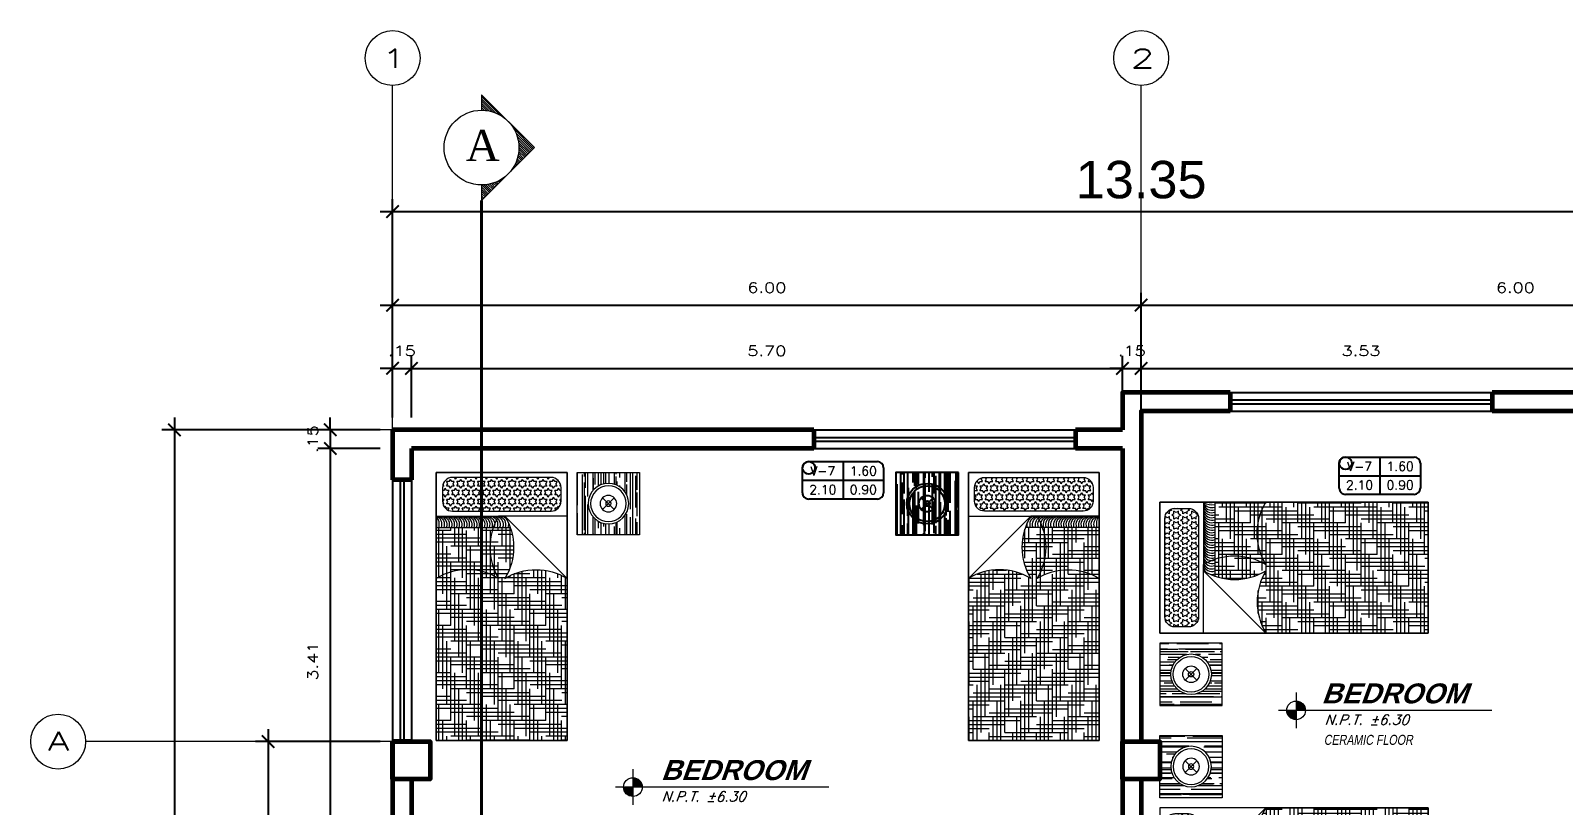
# Model space of a CAD drawing. Header units: millimetres. Extents: x 1313 to 1393.8, y 883.5 to 926.2.
# Drawn here: x 1355.3 to 1367.6, y 919.98 to 926.2 of the extents above; entities that cross this region are included whole.
import ezdxf
from ezdxf.enums import TextEntityAlignment as Align

# ---------------------------------------------------------------- set-up
doc = ezdxf.new("R2010")
doc.units = ezdxf.units.MM
doc.linetypes.add('ACAD_ISO02W100', pattern=[15, 12, -3])
for name, color, linetype, lineweight in [('ambientes', 254, 'Continuous', 25), ('columnas', 40, 'Continuous', 60), ('cotas', 87, 'Continuous', 15), ('COTNIV', 40, 'Continuous', 18), ('ejes', 147, 'Continuous', 5), ('HATCH II', 64, 'Continuous', 5), ('INDICADORES', 101, 'Continuous', 5), ('Linea Corte', 24, 'ACAD_ISO02W100', 70), ('lineas delgadas', 252, 'Continuous', 5), ('Muros confinados', 3, 'Continuous', 60), ('Texto niveles', 4, 'Continuous', 18), ('TEXTOS', 7, 'Continuous', 20)]:
    doc.layers.add(name, color=color, linetype=linetype, lineweight=lineweight)
doc.layers.add('CODIGOS', color=31, linetype='Continuous')
doc.layers.add('Muebles', color=2, linetype='Continuous')
doc.styles.add('ACOT', font='simplex.shx', dxfattribs={"height": 0.08})
doc.styles.add('AMBIENTES', font='arialbd.ttf', dxfattribs={"height": 0.18})
doc.styles.add('R80-50', font='romans.shx', dxfattribs={"width": 1.3, "height": 0.08})
doc.styles.add('ROMANS', font='romans')
doc.styles.add('TEXTOS', font='times.ttf', dxfattribs={"oblique": 20, "height": 0.2})
doc.styles.add('TITULOS', font='sanss___.ttf', dxfattribs={"height": 0.3})
doc.dimstyles.new('HORIZONTAL 1.1', dxfattribs={"dimtxt": 0.2, "dimasz": 0.1, "dimexe": 0.1, "dimexo": 0.1, "dimgap": 0.1, "dimtad": 2, "dimzin": 4, "dimdsep": 46, "dimtxsty": 'R80-50', "dimblk": 'ARCHTICK', "dimcen": 0.09, "dimdle": 0.1, "dimclrd": 256, "dimclre": 256, "dimclrt": 7, "dimaunit": 1, "dimazin": 0, "dimtfac": 1, "dimtix": 1, "dimtmove": 0, "dimatfit": 3, "dimldrblk": 'ARCHTICK', "dimfxl": 1, "dimtolj": 1, "dimtzin": 0, "dimarcsym": 0})

# ---------------------------------------------------------------- blocks, each defined once
blk = doc.blocks.new('CAMA_1P')
h = blk.add_hatch()
h.set_pattern_fill('AR-RROOF', color=44, scale=0.0025, angle=90, style=0)
h.set_pattern_definition([(90, (-119.9135624076709, -194.1806122547768), (-0.06349999999999999, 0.1397), [0.9525, -0.127, 0.3175, -0.0635]), (90, (-119.9453124076709, -194.0961572547768), (-0.08445499999999999, -0.0635), [0.1905, -0.020955, 0.381, -0.047625]), (90, (-119.9675374076709, -194.1488622547768), (-0.04254499999999998, 0.3302), [0.508, -0.0889, 0.254, -0.0635])])
edge = h.paths.add_edge_path(flags=16)
edge.add_arc((0.25, -0.25), 0.1627505427101749, 0, 360)
h.paths.add_polyline_path([(0.5, 0), (0, 0), (0, -0.5), (0.5, -0.5)])
h = blk.add_hatch()
h.set_pattern_fill('STARS', color=256, scale=0.0065, style=0)
h.set_pattern_definition([(0, (-119.9135624076709, -191.3469539168526), (0, 0.03574519), [0.0206375, -0.0206375]), (59.99999999999999, (-119.9135624076709, -191.3469539168526), (-0.03095624260310147, 0.017872595), [0.0206375, -0.0206375]), (120, (-119.9032436576709, -191.3290813218526), (-0.03095624260310147, -0.01787259499999999), [0.0206375, -0.0206375])])
edge = h.paths.add_edge_path()
edge.add_line((1.500000000000014, -0.3100000000000307), (0.7099999999999937, -0.3100000000000307))
edge.add_arc((0.710000000000008, -0.2300000000000182), 0.0800000000000125, 180, 269.9999999999898, ccw=False)
edge.add_line((0.6299999999999955, -0.2300000000000182), (0.6299999999999955, -0.120000000000033))
edge.add_arc((0.710000000000008, -0.120000000000033), 0.0800000000000125, 90.00000000001017, 180, ccw=False)
edge.add_line((0.7099999999999937, -0.04000000000002046), (1.5, -0.03999999999999204))
edge.add_arc((1.5, -0.1200000000000045), 0.0800000000000125, 0, 90, ccw=False)
edge.add_line((1.579999999999998, -0.1200000000000045), (1.580000000000013, -0.2300000000000182))
edge.add_arc((1.5, -0.2300000000000466), 0.0800000000000125, -89.99999999998983, 2.029310053330846e-11, ccw=False)
h = blk.add_hatch()
h.set_pattern_fill('HOUND', color=37, scale=0.02, style=0)
h.set_pattern_definition([(0, (-119.9135624076709, -191.3469539168526), (0.127, 0.03175), [0.508, -0.254]), (90, (-119.9135624076709, -191.3469539168526), (-0.03175000000000001, -0.127), [0.508, -0.254])])
h.paths.add_polyline_path([(1.629999999999981, -0.4410709366600827), (1.036989332130702, -0.4410709366600543, 0.2242620617139695), (1.07999999999997, -0.8500000000000796, 0.2800000000001218), (0.5799999999999983, -0.8500000000000512), (0.5800000000000125, -2.149999999999977), (1.629999999999995, -2.150000000000006)])
for p, q in [((0.5799999999999983, -0.8500000000000227), (1.079999999999998, -0.3500000000000227)), ((1.628928241063122, -0.4410709366600543), (1.036989332130702, -0.4410709366600543))]:
    blk.add_line(p, q)
at = {"color": 44}
blk.add_lwpolyline([(0.5, 0), (0, 0), (0, -0.5), (0.5, -0.5)], close=True, dxfattribs=at)
blk.add_lwpolyline([(1.629999999999995, -2.150000000000006), (0.5799999999999983, -2.150000000000006), (0.5799999999999983, 0), (1.629999999999995, 0)], close=True)
for points in [[(1.500000000000014, -0.3100000000000307), (0.7099999999999937, -0.3100000000000307, -0.414213562373095), (0.6299999999999955, -0.2300000000000182), (0.6299999999999955, -0.120000000000033, -0.414213562373095), (0.7099999999999937, -0.04000000000002046), (1.5, -0.03999999999999204, -0.414213562373095), (1.579999999999998, -0.1200000000000045), (1.580000000000013, -0.2300000000000182, -0.414213562373095)], [(0.5799999999999983, -0.8500000000000227), (0.5799999999999983, -2.150000000000006), (1.629999999999995, -2.150000000000006), (1.629999999999995, -0.3500000000000227), (1.080000000000027, -0.3500000000000512, 0.2800000000001179), (1.079999999999956, -0.8500000000000512, 0.2800000000001124)]]:
    blk.add_lwpolyline(points, format="xyb", close=True)
at = {"color": 2}
for points in [[(0.2029979076230433, -0.2029979076230575), (0.2970020923769425, -0.2970020923769425)], [(0.2970020923769567, -0.2029979076230575), (0.2029979076230575, -0.2970020923769425)]]:
    blk.add_lwpolyline(points, dxfattribs=at)
blk.add_lwpolyline([(0.5799999999999983, -0.8500000000000227), (0.5799999999999983, -2.150000000000006), (1.629999999999995, -2.150000000000006)])
for centre, radius in [((0.25, -0.25), 0.1627505427101749), ((0.25, -0.25), 0.142750542710175), ((0.25, -0.25), 0.06647099649939667), ((0.2499999999999858, -0.25), 0.02135094619021061)]:
    blk.add_circle(centre, radius, dxfattribs=at)
for centre, radius, start, end in [((1.120836572032928, -0.4167025209127075), 0.07006255978313436, 106.990737031018, 138.5623774114059), ((1.144245808540759, -0.4170044699440609), 0.07006255978313436, 106.990737031018, 200.0902374048726), ((1.16424580854077, -0.4170044699440609), 0.07006255978313436, 106.990737031018, 200.0902374048726), ((1.187947434513461, -0.4170044699440894), 0.07006255978313436, 106.990737031018, 200.0902374048726), ((1.207947434513471, -0.4170044699440894), 0.07006255978313436, 106.990737031018, 200.0902374048726), ((1.231649060486163, -0.4170044699441178), 0.07006255978313436, 106.990737031018, 200.0902374048726), ((1.251649060486159, -0.4170044699441178), 0.07006255978313436, 106.990737031018, 200.0902374048726), ((1.271649060486169, -0.4170044699441178), 0.07006255978313436, 106.990737031018, 200.0902374048726), ((1.291649060486165, -0.4170044699441178), 0.07006255978313436, 106.990737031018, 200.0902374048726), ((1.311649060486175, -0.4170044699441178), 0.07006255978313436, 106.990737031018, 200.0902374048726), ((1.335350686458867, -0.4170044699441462), 0.07006255978313436, 106.990737031018, 200.0902374048726), ((1.355350686458863, -0.4170044699441462), 0.07006255978313436, 106.990737031018, 200.0902374048726), ((1.375350686458873, -0.4170044699441462), 0.07006255978313436, 106.990737031018, 200.0902374048726), ((1.395350686458869, -0.4170044699441462), 0.07006255978313436, 106.990737031018, 200.0902374048726), ((1.415350686458865, -0.4170044699441462), 0.07006255978313436, 106.990737031018, 200.0902374048726), ((1.435350686458861, -0.4170044699441462), 0.07006255978313436, 106.990737031018, 200.0902374048726), ((1.455350686458871, -0.4170044699441462), 0.07006255978313436, 106.990737031018, 200.0902374048726), ((1.475350686458867, -0.4170044699441462), 0.07006255978313436, 106.990737031018, 200.0902374048726), ((1.495350686458863, -0.4170044699441462), 0.07006255978313436, 106.990737031018, 200.0902374048726), ((1.515350686458873, -0.4170044699441462), 0.07006255978313436, 106.990737031018, 200.0902374048726), ((1.53535068645887, -0.4170044699441462), 0.07006255978313436, 106.990737031018, 200.0902374048726), ((1.53535068645887, -0.4170044699441462), 0.07006255978313436, 106.990737031018, 200.0902374048726), ((1.555350686458866, -0.4170044699441462), 0.07006255978313436, 106.990737031018, 200.0902374048726), ((1.575350686458862, -0.4170044699441462), 0.07006255978313436, 106.990737031018, 200.0902374048726), ((1.595350686458872, -0.4170044699441462), 0.07006255978313436, 106.990737031018, 200.0902374048726), ((1.615350686458868, -0.4170044699441462), 0.07006255978313436, 106.990737031018, 200.0902374048726), ((1.635350686458864, -0.4170044699441462), 0.07006255978313436, 106.990737031018, 200.0902374048726), ((1.674511688623454, -0.4177571448217634), 0.08733634629409809, 129.1207090399982, 195.4824147499222), ((1.756857096912441, -0.4189629588213961), 0.1481711319211223, 152.262090199697, 188.580898676866), ((2.474823649279557, -0.4054839948636868), 0.8466436511709444, 176.2424821566176, 182.4090211361781), ((1.120836572032928, -0.4167025209127075), 0.07006255978313436, 168.8980934752214, 200.0902374048726)]:
    blk.add_arc(centre, radius, start, end)
blk = doc.blocks.new('_ArchTick')
at = {"color": 0, "const_width": 0.15}
blk.add_lwpolyline([(-0.5, -0.5), (0.5, 0.5)], dxfattribs=at)
blk = doc.blocks.new('*D439')
at = {"layer": 'cotas', "lineweight": -2, "transparency": 16777216}
for p, q in [((1358.105468992413, 922.9952182237882), (1357.605468992413, 922.9952182237882)), ((1357.705468992413, 922.9952182237882), (1357.705468992413, 923.0952182237883)), ((1357.705468992413, 922.9952182237882), (1357.705468992413, 922.84521822379)), ((1358.105468992413, 922.84521822379), (1357.605468992413, 922.84521822379)), ((1357.705468992413, 922.84521822379), (1357.705468992413, 922.74521822379))]:
    blk.add_line(p, q, dxfattribs=at)
at = {"layer": 'Defpoints', "color": 0, "transparency": 16777216}
for p in [(1358.205468992413, 922.9952182237882), (1357.705468992413, 922.84521822379), (1358.205468992413, 922.84521822379)]:
    blk.add_point(p, dxfattribs=at)
at = {"layer": 'cotas', "lineweight": -2, "transparency": 16777216, "xscale": 0.1, "yscale": 0.1, "zscale": 0.1}
for p, rotation in [((1357.705468992413, 922.9952182237882), 270), ((1357.705468992413, 922.84521822379), 90)]:
    blk.add_blockref('_ArchTick', p, dxfattribs=dict(at, rotation=rotation))
at = {"layer": 'cotas', "color": 7, "transparency": 16777216, "insert": (1357.565468992413, 922.9202182237884), "char_height": 0.08, "attachment_point": 5, "rotation": 90, "style": 'R80-50'}
blk.add_mtext('\\A1;.15', dxfattribs=at)
blk = doc.blocks.new('*D591')
at = {"layer": 'cotas', "lineweight": -2, "transparency": 16777216}
for p, q in [((1358.205468992412, 923.4884435269139), (1358.105468992412, 923.4884435269139)), ((1358.205468992412, 923.0952182237878), (1358.205468992412, 923.5884435269139)), ((1358.205468992412, 923.4884435269139), (1358.355468992412, 923.4884435269139)), ((1358.355468992412, 923.0952182237878), (1358.355468992412, 923.5884435269139)), ((1358.355468992412, 923.4884435269139), (1358.455468992412, 923.4884435269139))]:
    blk.add_line(p, q, dxfattribs=at)
at = {"layer": 'Defpoints', "color": 0, "transparency": 16777216}
for p in [(1358.355468992412, 923.4884435269139), (1358.205468992412, 922.9952182237878), (1358.355468992412, 922.9952182237878)]:
    blk.add_point(p, dxfattribs=at)
at = {"layer": 'cotas', "lineweight": -2, "transparency": 16777216, "xscale": 0.1, "yscale": 0.1, "zscale": 0.1}
blk.add_blockref('_ArchTick', (1358.205468992412, 923.4884435269139), dxfattribs=at)
at = {"layer": 'cotas', "lineweight": -2, "transparency": 16777216, "xscale": 0.1, "yscale": 0.1, "zscale": 0.1, "rotation": 180}
blk.add_blockref('_ArchTick', (1358.355468992412, 923.4884435269139), dxfattribs=at)
at = {"layer": 'cotas', "color": 7, "transparency": 16777216, "insert": (1358.280468992412, 923.6284435269139), "char_height": 0.08, "attachment_point": 5, "style": 'R80-50'}
blk.add_mtext('\\A1;.15', dxfattribs=at)
blk = doc.blocks.new('*D442')
at = {"layer": 'cotas', "lineweight": -2, "transparency": 16777216}
for p, q in [((1358.255468992412, 923.4884435269139), (1364.155468992412, 923.4884435269139)), ((1358.355468992412, 923.0952182237878), (1358.355468992412, 923.5884435269139)), ((1364.055468992412, 923.0952182237874), (1364.055468992412, 923.5884435269139))]:
    blk.add_line(p, q, dxfattribs=at)
at = {"layer": 'Defpoints', "color": 0, "transparency": 16777216}
for p in [(1364.055468992412, 923.4884435269139), (1358.355468992412, 922.9952182237878), (1364.055468992412, 922.9952182237873)]:
    blk.add_point(p, dxfattribs=at)
at = {"layer": 'cotas', "lineweight": -2, "transparency": 16777216, "xscale": 0.1, "yscale": 0.1, "zscale": 0.1, "rotation": 180}
blk.add_blockref('_ArchTick', (1358.355468992412, 923.4884435269139), dxfattribs=at)
at = {"layer": 'cotas', "lineweight": -2, "transparency": 16777216, "xscale": 0.1, "yscale": 0.1, "zscale": 0.1}
blk.add_blockref('_ArchTick', (1364.055468992412, 923.4884435269139), dxfattribs=at)
at = {"layer": 'cotas', "color": 7, "transparency": 16777216, "insert": (1361.205468992412, 923.6284435269139), "char_height": 0.08, "attachment_point": 5, "style": 'R80-50'}
blk.add_mtext('\\A1;5.70', dxfattribs=at)
blk = doc.blocks.new('*D447')
at = {"layer": 'cotas', "lineweight": -2, "transparency": 16777216}
for p, q in [((1357.206712552235, 920.5952182237883), (1357.206712552235, 914.3952182237882)), ((1358.105468992413, 920.4952182237882), (1357.106712552235, 920.4952182237882)), ((1358.105468992422, 914.4952182237882), (1357.106712552235, 914.4952182237882))]:
    blk.add_line(p, q, dxfattribs=at)
at = {"layer": 'Defpoints', "color": 0, "transparency": 16777216}
for p in [(1358.205468992413, 920.4952182237882), (1357.206712552235, 914.4952182237882), (1358.205468992422, 914.4952182237882)]:
    blk.add_point(p, dxfattribs=at)
at = {"layer": 'cotas', "lineweight": -2, "transparency": 16777216, "xscale": 0.1, "yscale": 0.1, "zscale": 0.1}
for p, rotation in [((1357.206712552235, 920.4952182237882), 90), ((1357.206712552235, 914.4952182237882), 270)]:
    blk.add_blockref('_ArchTick', p, dxfattribs=dict(at, rotation=rotation))
at = {"layer": 'cotas', "color": 7, "transparency": 16777216, "insert": (1357.066712552235, 917.4952182237876), "char_height": 0.08, "attachment_point": 5, "rotation": 90, "style": 'R80-50'}
blk.add_mtext('\\A1;6.00', dxfattribs=at)
blk = doc.blocks.new('*D449')
at = {"layer": 'cotas', "lineweight": -2, "transparency": 16777216}
for p, q in [((1358.105468992413, 922.9952182237882), (1356.356712552235, 922.9952182237882)), ((1356.456712552235, 923.0952182237883), (1356.456712552235, 908.3952182237878)), ((1358.105468992411, 908.4952182237878), (1356.356712552235, 908.4952182237878))]:
    blk.add_line(p, q, dxfattribs=at)
at = {"layer": 'Defpoints', "color": 0, "transparency": 16777216}
for p in [(1358.205468992413, 922.9952182237882), (1356.456712552235, 908.4952182237878), (1358.205468992411, 908.4952182237878)]:
    blk.add_point(p, dxfattribs=at)
at = {"layer": 'cotas', "lineweight": -2, "transparency": 16777216, "xscale": 0.1, "yscale": 0.1, "zscale": 0.1}
for p, rotation in [((1356.456712552235, 922.9952182237882), 90), ((1356.456712552235, 908.4952182237878), 270)]:
    blk.add_blockref('_ArchTick', p, dxfattribs=dict(at, rotation=rotation))
at = {"layer": 'cotas', "color": 7, "transparency": 16777216, "insert": (1356.202185803264, 915.7452182237873), "char_height": 0.3, "attachment_point": 5, "rotation": 90, "style": 'TITULOS'}
blk.add_mtext('\\A1;14.50', dxfattribs=at)
blk = doc.blocks.new('*D453')
at = {"layer": 'cotas', "lineweight": -2, "transparency": 16777216}
for p, q in [((1358.205468992412, 923.0952182237887), (1358.205468992412, 924.0952877576655)), ((1364.205468992412, 923.0952182237887), (1364.205468992412, 924.0952877576655)), ((1358.105468992412, 923.9952877576654), (1364.305468992412, 923.9952877576654))]:
    blk.add_line(p, q, dxfattribs=at)
at = {"layer": 'Defpoints', "color": 0, "transparency": 16777216}
for p in [(1364.205468992412, 923.9952877576654), (1358.205468992412, 922.9952182237887), (1364.205468992412, 922.9952182237887)]:
    blk.add_point(p, dxfattribs=at)
at = {"layer": 'cotas', "lineweight": -2, "transparency": 16777216, "xscale": 0.1, "yscale": 0.1, "zscale": 0.1, "rotation": 180}
blk.add_blockref('_ArchTick', (1358.205468992412, 923.9952877576654), dxfattribs=at)
at = {"layer": 'cotas', "lineweight": -2, "transparency": 16777216, "xscale": 0.1, "yscale": 0.1, "zscale": 0.1}
blk.add_blockref('_ArchTick', (1364.205468992412, 923.9952877576654), dxfattribs=at)
at = {"layer": 'cotas', "color": 7, "transparency": 16777216, "insert": (1361.205468992412, 924.1352877576654), "char_height": 0.08, "attachment_point": 5, "style": 'R80-50'}
blk.add_mtext('\\A1;6.00', dxfattribs=at)
blk = doc.blocks.new('*D454')
at = {"layer": 'cotas', "lineweight": -2, "transparency": 16777216}
for p, q in [((1364.205468992412, 923.0952182237887), (1364.205468992412, 924.0952877576655)), ((1370.205468992412, 923.1952182237882), (1370.205468992412, 924.0952877576655)), ((1364.105468992412, 923.9952877576654), (1370.305468992412, 923.9952877576654))]:
    blk.add_line(p, q, dxfattribs=at)
at = {"layer": 'Defpoints', "color": 0, "transparency": 16777216}
for p in [(1370.205468992412, 923.9952877576654), (1364.205468992412, 922.9952182237887), (1370.205468992412, 923.0952182237882)]:
    blk.add_point(p, dxfattribs=at)
at = {"layer": 'cotas', "lineweight": -2, "transparency": 16777216, "xscale": 0.1, "yscale": 0.1, "zscale": 0.1, "rotation": 180}
blk.add_blockref('_ArchTick', (1364.205468992412, 923.9952877576654), dxfattribs=at)
at = {"layer": 'cotas', "lineweight": -2, "transparency": 16777216, "xscale": 0.1, "yscale": 0.1, "zscale": 0.1}
blk.add_blockref('_ArchTick', (1370.205468992412, 923.9952877576654), dxfattribs=at)
at = {"layer": 'cotas', "color": 7, "transparency": 16777216, "insert": (1367.205468992412, 924.1352877576654), "char_height": 0.08, "attachment_point": 5, "style": 'R80-50'}
blk.add_mtext('\\A1;6.00', dxfattribs=at)
blk = doc.blocks.new('*D455')
at = {"layer": 'cotas', "lineweight": -2, "transparency": 16777216}
for p, q in [((1358.205468992412, 923.0952182237887), (1358.205468992412, 924.8452877576655)), ((1371.555468992412, 923.0952182237892), (1371.555468992412, 924.8452877576655)), ((1358.105468992412, 924.7452877576654), (1371.655468992412, 924.7452877576654))]:
    blk.add_line(p, q, dxfattribs=at)
at = {"layer": 'Defpoints', "color": 0, "transparency": 16777216}
for p in [(1371.555468992412, 924.7452877576654), (1358.205468992412, 922.9952182237887), (1371.555468992412, 922.9952182237892)]:
    blk.add_point(p, dxfattribs=at)
at = {"layer": 'cotas', "lineweight": -2, "transparency": 16777216, "xscale": 0.1, "yscale": 0.1, "zscale": 0.1, "rotation": 180}
blk.add_blockref('_ArchTick', (1358.205468992412, 924.7452877576654), dxfattribs=at)
at = {"layer": 'cotas', "lineweight": -2, "transparency": 16777216, "xscale": 0.1, "yscale": 0.1, "zscale": 0.1}
blk.add_blockref('_ArchTick', (1371.555468992412, 924.7452877576654), dxfattribs=at)
at = {"layer": 'cotas', "color": 7, "transparency": 16777216, "insert": (1364.205468992412, 925.0000202679535), "char_height": 0.3, "attachment_point": 5, "style": 'TITULOS'}
blk.add_mtext('\\A1;13.35', dxfattribs=at)
blk = doc.blocks.new('*D456')
at = {"layer": 'cotas', "lineweight": -2, "transparency": 16777216}
for p, q in [((1364.055468992412, 923.4884435269139), (1363.955468992412, 923.4884435269139)), ((1364.055468992412, 923.0952182237874), (1364.055468992412, 923.5884435269139)), ((1364.055468992412, 923.4884435269139), (1364.205468992412, 923.4884435269139)), ((1364.205468992412, 923.0952182237887), (1364.205468992412, 923.5884435269139)), ((1364.205468992412, 923.4884435269139), (1364.305468992412, 923.4884435269139))]:
    blk.add_line(p, q, dxfattribs=at)
at = {"layer": 'Defpoints', "color": 0, "transparency": 16777216}
for p in [(1364.205468992412, 923.4884435269139), (1364.055468992412, 922.9952182237873), (1364.205468992412, 922.9952182237887)]:
    blk.add_point(p, dxfattribs=at)
at = {"layer": 'cotas', "lineweight": -2, "transparency": 16777216, "xscale": 0.1, "yscale": 0.1, "zscale": 0.1}
blk.add_blockref('_ArchTick', (1364.055468992412, 923.4884435269139), dxfattribs=at)
at = {"layer": 'cotas', "lineweight": -2, "transparency": 16777216, "xscale": 0.1, "yscale": 0.1, "zscale": 0.1, "rotation": 180}
blk.add_blockref('_ArchTick', (1364.205468992412, 923.4884435269139), dxfattribs=at)
at = {"layer": 'cotas', "color": 7, "transparency": 16777216, "insert": (1364.130468992412, 923.6284435269139), "char_height": 0.08, "attachment_point": 5, "style": 'R80-50'}
blk.add_mtext('\\A1;.15', dxfattribs=at)
blk = doc.blocks.new('*D457')
at = {"layer": 'cotas', "lineweight": -2, "transparency": 16777216}
for p, q in [((1364.105468992412, 923.4884435269139), (1367.83046899241, 923.4884435269139)), ((1364.205468992412, 923.0952182237887), (1364.205468992412, 923.5884435269139)), ((1367.730468992411, 923.0952182237892), (1367.730468992411, 923.5884435269139))]:
    blk.add_line(p, q, dxfattribs=at)
at = {"layer": 'Defpoints', "color": 0, "transparency": 16777216}
for p in [(1367.730468992411, 923.4884435269139), (1364.205468992412, 922.9952182237887), (1367.730468992411, 922.9952182237892)]:
    blk.add_point(p, dxfattribs=at)
at = {"layer": 'cotas', "lineweight": -2, "transparency": 16777216, "xscale": 0.1, "yscale": 0.1, "zscale": 0.1, "rotation": 180}
blk.add_blockref('_ArchTick', (1364.205468992412, 923.4884435269139), dxfattribs=at)
at = {"layer": 'cotas', "lineweight": -2, "transparency": 16777216, "xscale": 0.1, "yscale": 0.1, "zscale": 0.1}
blk.add_blockref('_ArchTick', (1367.730468992411, 923.4884435269139), dxfattribs=at)
at = {"layer": 'cotas', "color": 7, "transparency": 16777216, "insert": (1365.967968992411, 923.6284435269139), "char_height": 0.08, "attachment_point": 5, "style": 'R80-50'}
blk.add_mtext('\\A1;3.53', dxfattribs=at)
blk = doc.blocks.new('*D461')
at = {"layer": 'cotas', "lineweight": -2, "transparency": 16777216}
for p, q in [((1357.705468992413, 922.94521822379), (1357.705468992413, 919.3352182237896)), ((1358.105468992413, 922.84521822379), (1357.605468992413, 922.84521822379)), ((1358.105468992413, 919.4352182237897), (1357.605468992413, 919.4352182237897))]:
    blk.add_line(p, q, dxfattribs=at)
at = {"layer": 'Defpoints', "color": 0, "transparency": 16777216}
for p in [(1358.205468992413, 922.84521822379), (1357.705468992413, 919.4352182237897), (1358.205468992413, 919.4352182237897)]:
    blk.add_point(p, dxfattribs=at)
at = {"layer": 'cotas', "lineweight": -2, "transparency": 16777216, "xscale": 0.1, "yscale": 0.1, "zscale": 0.1}
for p, rotation in [((1357.705468992413, 922.84521822379), 90), ((1357.705468992413, 919.4352182237897), 270)]:
    blk.add_blockref('_ArchTick', p, dxfattribs=dict(at, rotation=rotation))
at = {"layer": 'cotas', "color": 7, "transparency": 16777216, "insert": (1357.565468992413, 921.1402182237891), "char_height": 0.08, "attachment_point": 5, "rotation": 90, "style": 'R80-50'}
blk.add_mtext('\\A1;3.41', dxfattribs=at)
blk = doc.blocks.new('7878')
h = blk.add_hatch()
h.set_pattern_fill('STARS', color=256, scale=0.0065, style=0)
h.set_pattern_definition([(180, (-2746.905718069342, 3416.880285970592), (0, 0.03574519), [0.0206375, -0.0206375]), (120, (-2746.905718069342, 3416.880285970592), (0.03095624260310147, 0.017872595), [0.0206375, -0.0206375]), (60.00000000000001, (-2746.916036819342, 3416.898158565592), (0.03095624260310147, -0.01787259499999999), [0.02063749999999999, -0.02063749999999999])])
edge = h.paths.add_edge_path()
edge.add_line((-2868.319280477012, 3607.917239887445), (-2867.529280477012, 3607.917239887445))
edge.add_ellipse((-2867.529280477012, 3607.997239887445), major_axis=(-0.05656854249491514, 0.05656854249491517), ratio=0.9999999999984867, start_angle=134.9999999999566, end_angle=225.0000000000433)
edge.add_line((-2867.449280477013, 3607.997239887445), (-2867.449280477013, 3608.107239887445))
edge.add_ellipse((-2867.529280477012, 3608.107239887445), major_axis=(0.05656854249491517, 0.05656854249491516), ratio=0.9999999999984864, start_angle=314.9999999999566, end_angle=405.0000000000434)
edge.add_line((-2867.529280477012, 3608.187239887445), (-2868.319280477012, 3608.187239887445))
edge.add_ellipse((-2868.319280477012, 3608.107239887445), major_axis=(-0.05656854249491514, 0.05656854249491517), ratio=0.9999999999984867, start_angle=-45.00000000004336, end_angle=45.00000000004336)
edge.add_line((-2868.399280477012, 3608.107239887445), (-2868.399280477012, 3607.997239887445))
edge.add_ellipse((-2868.319280477012, 3607.997239887445), major_axis=(0.05656854249491517, 0.05656854249491516), ratio=0.9999999999984864, start_angle=134.9999999999566, end_angle=225.0000000000433)
h = blk.add_hatch()
h.set_pattern_fill('HOUND', color=37, scale=0.02, style=0)
h.set_pattern_definition([(180, (-2746.905718069342, 3416.880285970592), (-0.127, 0.03175), [0.508, -0.254]), (90, (-2746.905718069342, 3416.880285970592), (0.03175000000000001, -0.127), [0.508, -0.254])])
edge = h.paths.add_edge_path()
edge.add_line((-2868.449280477013, 3607.786168950784), (-2867.856269809143, 3607.786168950784))
edge.add_ellipse((-2868.310709048441, 3607.627239887445), major_axis=(-0.3404214075140704, 0.3404214075140704), ratio=0.9999999999990699, start_angle=193.7155070855958, end_angle=244.2760419321423, ccw=False)
edge.add_ellipse((-2867.649280477012, 3606.965811316016), major_axis=(-0.3404214075142789, 0.3404214075142789), ratio=1, start_angle=283.7155070855835, end_angle=346.2844929144165, ccw=False)
edge.add_line((-2867.399280477012, 3607.377239887445), (-2867.399280477012, 3606.077239887445))
edge.add_line((-2867.399280477012, 3606.077239887445), (-2868.449280477013, 3606.077239887445))
edge.add_line((-2868.449280477013, 3606.077239887445), (-2868.449280477013, 3607.786168950784))
for p, q in [((-2867.399280477012, 3607.377239887445), (-2867.899280477012, 3607.877239887445)), ((-2868.448208718075, 3607.786168950784), (-2867.856269809143, 3607.786168950784))]:
    blk.add_line(p, q)
blk.add_lwpolyline([(-2868.449280477013, 3606.077239887445), (-2867.399280477012, 3606.077239887445), (-2867.399280477012, 3608.227239887445), (-2868.449280477013, 3608.227239887445)], close=True)
for points in [[(-2868.319280477012, 3607.917239887445), (-2867.529280477012, 3607.917239887445, 0.414213562373095), (-2867.449280477013, 3607.997239887445), (-2867.449280477013, 3608.107239887445, 0.414213562373095), (-2867.529280477012, 3608.187239887445), (-2868.319280477012, 3608.187239887445, 0.414213562373095), (-2868.399280477012, 3608.107239887445), (-2868.399280477012, 3607.997239887445, 0.414213562373095)], [(-2867.399280477012, 3607.377239887445), (-2867.399280477012, 3606.077239887445), (-2868.449280477013, 3606.077239887445), (-2868.449280477013, 3607.877239887445), (-2867.899280477012, 3607.877239887445, -0.2800000000001179), (-2867.899280477012, 3607.377239887445, -0.2800000000001124)]]:
    blk.add_lwpolyline(points, format="xyb", close=True)
blk.add_lwpolyline([(-2867.399280477012, 3607.377239887445), (-2867.399280477012, 3606.077239887445), (-2868.449280477013, 3606.077239887445)])
for centre, radius, start, end in [((-2869.294104126292, 3607.821755892581), 0.8466436511709444, 357.5909788638185, 3.757517843375277), ((-2868.576137573925, 3607.808276928623), 0.1481711319211223, 351.4191013231357, 27.73790980029481), ((-2868.493792165636, 3607.809482742623), 0.08733634629409809, 344.5175852500844, 50.8792909600086), ((-2868.454631163471, 3607.810235417501), 0.07006255978313436, 339.9097625951356, 73.0092629689931), ((-2868.434631163471, 3607.810235417501), 0.07006255978313436, 339.9097625951356, 73.0092629689931), ((-2868.414631163471, 3607.810235417501), 0.07006255978313436, 339.9097625951356, 73.0092629689931), ((-2868.394631163471, 3607.810235417501), 0.07006255978313436, 339.9097625951356, 73.0092629689931), ((-2868.374631163471, 3607.810235417501), 0.07006255978313436, 339.9097625951356, 73.0092629689931), ((-2868.354631163471, 3607.810235417501), 0.07006255978313436, 339.9097625951356, 73.0092629689931), ((-2868.354631163471, 3607.810235417501), 0.07006255978313436, 339.9097625951356, 73.0092629689931), ((-2868.334631163471, 3607.810235417501), 0.07006255978313436, 339.9097625951356, 73.0092629689931), ((-2868.314631163471, 3607.810235417501), 0.07006255978313436, 339.9097625951356, 73.0092629689931), ((-2868.294631163471, 3607.810235417501), 0.07006255978313436, 339.9097625951356, 73.0092629689931), ((-2868.274631163471, 3607.810235417501), 0.07006255978313436, 339.9097625951356, 73.0092629689931), ((-2868.254631163471, 3607.810235417501), 0.07006255978313436, 339.9097625951356, 73.0092629689931), ((-2868.234631163471, 3607.810235417501), 0.07006255978313436, 339.9097625951356, 73.0092629689931), ((-2868.214631163471, 3607.810235417501), 0.07006255978313436, 339.9097625951356, 73.0092629689931), ((-2868.194631163471, 3607.810235417501), 0.07006255978313436, 339.9097625951356, 73.0092629689931), ((-2868.174631163471, 3607.810235417501), 0.07006255978313436, 339.9097625951356, 73.0092629689931), ((-2868.154631163471, 3607.810235417501), 0.07006255978313436, 339.9097625951356, 73.0092629689931), ((-2868.130929537499, 3607.810235417501), 0.07006255978313436, 339.9097625951356, 73.0092629689931), ((-2868.110929537499, 3607.810235417501), 0.07006255978313436, 339.9097625951356, 73.0092629689931), ((-2868.090929537499, 3607.810235417501), 0.07006255978313436, 339.9097625951356, 73.0092629689931), ((-2868.070929537499, 3607.810235417501), 0.07006255978313436, 339.9097625951356, 73.0092629689931), ((-2868.050929537499, 3607.810235417501), 0.07006255978313436, 339.9097625951356, 73.0092629689931), ((-2868.027227911526, 3607.810235417501), 0.07006255978313436, 339.9097625951356, 73.0092629689931), ((-2868.007227911526, 3607.810235417501), 0.07006255978313436, 339.9097625951356, 73.0092629689931), ((-2867.983526285553, 3607.810235417501), 0.07006255978313436, 339.9097625951356, 73.0092629689931), ((-2867.963526285553, 3607.810235417501), 0.07006255978313436, 339.9097625951356, 73.0092629689931), ((-2867.940117049046, 3607.810537366532), 0.07006255978313436, 41.43762258858949, 73.0092629689931), ((-2867.940117049046, 3607.810537366532), 0.07006255978313436, 339.9097625951356, 11.10190652478728)]:
    blk.add_arc(centre, radius, start, end)
at = {"layer": 'HATCH II'}
for p, q in [((-2868.449280477013, 3606.077239887445), (-2868.449280477013, 3608.227239887445)), ((-2868.449280477013, 3608.227239887445), (-2867.399280477012, 3608.227239887445)), ((-2867.399280477012, 3608.227239887445), (-2867.399280477012, 3606.077239887445)), ((-2867.399280477012, 3607.877239887444), (-2867.949280477013, 3607.877239887444)), ((-2867.399280477012, 3606.077239887445), (-2867.399280477012, 3607.877239887444)), ((-2868.449280477013, 3607.377239887444), (-2868.449280477013, 3606.077239887445)), ((-2868.449280477013, 3606.077239887445), (-2867.399280477012, 3606.077239887445)), ((-2867.399280477012, 3606.077239887445), (-2868.449280477013, 3606.077239887445))]:
    blk.add_line(p, q, dxfattribs=at)
at = {"layer": 'HATCH II', "color": 76}
for p, q in [((-2868.449280477013, 3606.077239887445), (-2868.449280477013, 3608.227239887445)), ((-2868.449280477013, 3608.227239887445), (-2867.399280477012, 3608.227239887445)), ((-2867.399280477012, 3608.227239887445), (-2867.399280477012, 3606.077239887445)), ((-2867.399280477012, 3606.077239887445), (-2868.449280477013, 3606.077239887445))]:
    blk.add_line(p, q, dxfattribs=at)
at = {"layer": 'HATCH II'}
for centre, start, end in [((-2867.537851905584, 3607.627239887444), 148.7155070855835, 211.2844929144165), ((-2868.199280477013, 3606.965811316016), 58.71550708558351, 121.2844929144165)]:
    blk.add_arc(centre, 0.4814285714285848, start, end, dxfattribs=at)
blk = doc.blocks.new('VANOS')
at = {"color": 2}
for p, q in [((-0.2749999999999915, 0.1499999999999968), (0.2750000000000057, 0.1500000000000004)), ((0, 0.1499999999999986), (0, -0.1500000000000021)), ((-0.3250000000000171, -0.100000000000005), (-0.3250000000000171, 0.09999999999999964)), ((-0.3250000000000028, 0), (0.3250000000000028, 0)), ((0.3250000000000028, 0.09999999999999964), (0.3250000000000028, -0.09999999999999787)), ((0.2749999999999915, -0.1500000000000039), (-0.2750000000000057, -0.1500000000000039))]:
    blk.add_line(p, q, dxfattribs=at)
for centre, radius, start, end in [((-0.2750000000000057, 0.1000000000000014), 0.04999999999999716, 180, 180.000000000001), ((-0.2749999999999915, 0.1000000000000014), 0.05, 90, 180), ((0.2750000000000057, 0.1000000000000014), 0.04999999999999805, 90, 90), ((0.2750000000000057, 0.09999999999999787), 0.05, 0, 89.99999999999984), ((-0.2750000000000057, -0.1000000000000014), 0.04999999999999893, 179.999999999998, 270), ((0.2749999999999915, -0.1000000000000014), 0.05000000000000071, 270.0000000000041, 4.071109992273244e-12)]:
    blk.add_arc(centre, radius, start, end, dxfattribs=at)
at = {"color": 3, "style": 'ROMANS'}
for tag, p in [('VANO', (-0.1625000000000085, 0.07499999999999751)), ('ALFEIZAR', (0.1625000000000085, 0.07500000000000107)), ('ANCHO', (-0.1624999999999943, -0.07500000000000107)), ('ALTURA', (0.1625000000000085, -0.07499999999999929))]:
    blk.add_attdef(tag, text='', height=0.0725, dxfattribs=at).set_placement(p, align=Align.MIDDLE)

msp = doc.modelspace()

# ---------------------------------------------------------------- hatches: boundary and pattern name
h = msp.add_hatch()
h.set_pattern_fill('AR-RROOF', color=44, scale=0.0025, angle=90, style=0)
h.set_pattern_definition([(90, (1242.326709884421, 728.4728684058866), (-0.06349999999999999, 0.1397), [0.9525, -0.127, 0.3175, -0.0635]), (90, (1242.29495988442, 728.5573234058868), (-0.08445499999999999, -0.0635), [0.1905, -0.020955, 0.381, -0.047625]), (90, (1242.27273488442, 728.5046184058867), (-0.04254499999999998, 0.3302), [0.508, -0.0889, 0.254, -0.0635])])
edge = h.paths.add_edge_path(flags=16)
edge.add_ellipse((1362.490272292091, 922.4034806606635), major_axis=(0.1150820123923164, 0.1150820123923164), ratio=0.9999999999950597, start_angle=314.9999999998585, end_angle=674.9999999998585)
h.paths.add_polyline_path([(1362.740272292091, 922.6534806606635), (1362.240272292091, 922.6534806606635), (1362.240272292091, 922.1534806606635), (1362.740272292091, 922.1534806606635)])
at = {"layer": 'INDICADORES'}
h = msp.add_hatch(dxfattribs=at)
h.set_pattern_fill('ANSI31', color=256, scale=0.1, angle=-90.00000000030215, style=0)
h.set_pattern_definition([(314.9999999996979, (1337.943846249735, 927.8337065348458), (0.008838834764878456, 0.008838834764785237), [])])
h.paths.add_polyline_path([(1359.342374389773, 925.2589430915248), (1359.130242353087, 925.4710751244854, -0.4142135623730939), (1359.13024235495, 925.0468110548388)])
h.paths.add_polyline_path([(1359.13024235495, 925.0468110548388, -0.1989123673796611), (1358.918110320127, 924.9589430926424), (1358.918110320127, 924.8346790237408)])
h.paths.add_polyline_path([(1358.918110321989, 925.6832071611714), (1358.918110320127, 925.5589430904072, -0.198912367379658), (1359.130242353087, 925.4710751244854)])
at = {"layer": 'lineas delgadas'}
h = msp.add_hatch(color=256, dxfattribs=at)
h.paths.add_polyline_path([(1365.44714823854, 920.6707387158556), (1365.44714823854, 920.7457387158554), (1365.372148238541, 920.7457387158554, 0.414213562373145)])
h.paths.add_polyline_path([(1365.44714823854, 920.7457387158554), (1365.52214823854, 920.7457387158554, 0.4142135623730618), (1365.44714823854, 920.8207387158552)])
h = msp.add_hatch(color=256, dxfattribs=at)
h.paths.add_polyline_path([(1360.131659828005, 920.0556864045968), (1360.131659828005, 920.1306864045966), (1360.056659828005, 920.1306864045966, 0.414213562373145)])
h.paths.add_polyline_path([(1360.131659828005, 920.1306864045966), (1360.206659828005, 920.1306864045966, 0.4142135623730618), (1360.131659828005, 920.2056864045965)])

# ---------------------------------------------------------------- linework, layer by layer
at = {"color": 44}
msp.add_lwpolyline([(1362.740272292091, 922.6534806606635), (1362.240272292091, 922.6534806606635), (1362.240272292091, 922.1534806606635), (1362.740272292091, 922.1534806606635)], close=True, dxfattribs=at)
at = {"color": 2}
for points in [[(1362.443270199714, 922.4504827530402), (1362.537274384468, 922.3564785682868)], [(1362.537274384468, 922.4504827530402), (1362.443270199715, 922.3564785682868)]]:
    msp.add_lwpolyline(points, dxfattribs=at)
for radius in [0.1627505427101749, 0.142750542710175, 0.06647099649939667, 0.02135094619021061]:
    msp.add_circle((1362.490272292091, 922.4034806606635), radius, dxfattribs=at)
at = {"layer": 'columnas'}
for points in [[(1358.205468992412, 920.4952182237887), (1358.505468992412, 920.4952182237887), (1358.505468992412, 920.1952182237881), (1358.205468992412, 920.1952182237881)], [(1364.055468992412, 920.4952182237128), (1364.355468992412, 920.4952182237128), (1364.355468992412, 920.1952182237121), (1364.055468992412, 920.1952182237121)]]:
    msp.add_lwpolyline(points, close=True, dxfattribs=at)
at = {"layer": 'cotas'}
msp.add_line((1358.205468992412, 922.9952182237878), (1357.705468992412, 922.9952182237878), dxfattribs=at)
at = {"layer": 'ejes', "color": 5, "ltscale": 3}
for points in [[(1358.205468992412, 922.9952182237887), (1358.205468992412, 925.7567379548925)], [(1364.205468992412, 922.9952182237887), (1364.205468992412, 925.7567379548925)], [(1358.505468992413, 920.4952182237882), (1355.743949261309, 920.4952182237882)]]:
    msp.add_lwpolyline(points, dxfattribs=at)
at = {"layer": 'ejes', "color": 4, "linetype": 'Continuous'}
for centre in [(1358.205468992412, 925.9765083241525), (1364.205468992412, 925.9765083241525), (1355.524178892049, 920.4952182237882)]:
    msp.add_circle(centre, 0.22, dxfattribs=at)
at = {"layer": 'HATCH II'}
for points in [[(1359.605313377613, 920.5034806606634), (1358.555313377613, 920.5034806606634), (1358.555313377613, 922.6534806606635), (1359.605313377613, 922.6534806606635)], [(1366.505468992412, 921.3652086537047), (1366.505468992412, 922.4152086537049), (1364.355468992412, 922.4152086537049), (1364.355468992412, 921.3652086537047)]]:
    msp.add_lwpolyline(points, close=True, dxfattribs=at)
at = {"layer": 'HATCH II', "color": 76}
for points in [[(1359.605313377613, 920.5034806606634), (1358.555313377613, 920.5034806606634), (1358.555313377613, 922.6534806606635), (1359.605313377613, 922.6534806606635)], [(1366.505468992412, 921.3652086537047), (1366.505468992412, 922.4152086537049), (1364.355468992412, 922.4152086537049), (1364.355468992412, 921.3652086537047)]]:
    msp.add_lwpolyline(points, close=True, dxfattribs=at)
at = {"layer": 'HATCH II'}
for points in [[(1365.205468992413, 922.4152086537049), (1366.505468992412, 922.4152086537049), (1366.505468992412, 921.3652086537047), (1364.705468992413, 921.3652086537047), (1364.705468992413, 921.9152086537049, -0.2800000000001179), (1365.205468992413, 921.9152086537049, -0.2800000000001124)], [(1358.555313377613, 921.8034806606631), (1358.555313377613, 920.5034806606634), (1359.605313377613, 920.5034806606634), (1359.605313377613, 922.3034806606631), (1359.055313377613, 922.3034806606631, 0.2800000000001179), (1359.055313377613, 921.8034806606631, 0.2800000000001124)]]:
    msp.add_lwpolyline(points, format="xyb", close=True, dxfattribs=at)
at = {"layer": 'INDICADORES'}
msp.add_lwpolyline([(1358.918110320127, 924.9589430926424), (1358.918110320127, 924.8346790237408), (1359.342374389773, 925.2589430915248), (1358.918110321989, 925.6832071611714), (1358.918110320127, 925.5589430904072)], dxfattribs=at)
msp.add_circle((1358.918110320127, 925.2589430896621), 0.3, dxfattribs=at)
at = {"layer": 'Linea Corte', "lineweight": 40, "ltscale": 3}
msp.add_line((1358.918110320127, 924.8346790237408), (1358.918110320125, 905.2505122195173), dxfattribs=at)
at = {"layer": 'lineas delgadas'}
for p, q in [((1365.44714823854, 920.8890128401433), (1365.44714823854, 920.6024645915675)), ((1367.016826667863, 920.7457387158554), (1365.307489926735, 920.7457387158554)), ((1360.131659828005, 920.2739605288846), (1360.131659828005, 919.9874122803087)), ((1361.701338257328, 920.1306864045966), (1359.9920015162, 920.1306864045966))]:
    msp.add_line(p, q, dxfattribs=at)
for centre in [(1365.44714823854, 920.7457387158554), (1360.131659828005, 920.1306864045966)]:
    msp.add_circle(centre, 0.075, dxfattribs=at)
at = {"layer": 'Muebles'}
for p, q in [((1364.91796899241, 923.2952182237916), (1367.01796899241, 923.2952182237884)), ((1364.91796899241, 923.2352182237948), (1367.01796899241, 923.2352182237885)), ((1364.91796899241, 923.2052182237946), (1367.017968992409, 923.2052182237883)), ((1364.91796899241, 923.1452182237947), (1367.017968992409, 923.1452182237883)), ((1361.580468992414, 922.9952182237914), (1363.680468992414, 922.9952182237882)), ((1361.580468992414, 922.9352182237947), (1363.680468992414, 922.9352182237883)), ((1361.580468992414, 922.9052182237945), (1363.680468992413, 922.9052182237881)), ((1361.580468992414, 922.8452182237945), (1363.680468992413, 922.8452182237882)), ((1358.205468992419, 922.5952182237882), (1358.205468992412, 920.4952182237887)), ((1358.265468992419, 922.5952182237882), (1358.265468992412, 920.4952182237887)), ((1358.295468992419, 922.5952182237877), (1358.295468992412, 920.4952182237882)), ((1358.355468992419, 922.5952182237877), (1358.355468992412, 920.4952182237882))]:
    msp.add_line(p, q, dxfattribs=at)
at = {"layer": 'Muros confinados'}
for p, q in [((1364.91796899241, 923.2952182237948), (1364.91796899241, 923.1452182237947)), ((1367.01796899241, 923.2952182237884), (1367.017968992409, 923.1452182237883)), ((1364.205468992412, 923.1452182237924), (1364.205468992412, 920.4952182237892)), ((1361.580468992414, 922.9952182237878), (1358.205468992412, 922.9952182237873)), ((1360.155468992413, 922.9952182237882), (1358.205468992412, 922.9952182237887)), ((1358.730468992412, 922.9952182237887), (1358.205468992412, 922.9952182237887)), ((1358.205468992412, 922.9952182237887), (1358.205468992412, 922.5952182237877)), ((1361.580468992414, 922.9952182237946), (1361.580468992414, 922.8452182237945)), ((1364.055468992409, 922.9952182237887), (1363.680468992412, 922.9952182237887)), ((1364.055468992409, 922.9952182237887), (1363.680468992413, 922.9952182237882)), ((1363.680468992414, 922.9952182237882), (1363.680468992413, 922.8452182237882)), ((1361.580468992414, 922.8452182237882), (1358.355468992412, 922.8452182237877)), ((1360.155468992413, 922.8452182237882), (1358.355468992412, 922.8452182237882)), ((1358.730468992413, 922.8452182237886), (1358.355468992412, 922.8452182237891)), ((1358.355468992412, 922.8452182237891), (1358.355468992412, 922.5952182237877)), ((1364.055468992412, 922.8452182237886), (1363.680468992412, 922.8452182237882)), ((1364.055468992412, 922.8452182237882), (1363.680468992413, 922.8452182237882)), ((1364.055468992412, 922.8452182237886), (1364.055468992412, 918.8352182237911)), ((1358.355468992419, 922.5952182237877), (1358.205468992419, 922.5952182237877)), ((1358.205468992412, 920.4952182237887), (1358.205468992412, 919.4352182237892)), ((1358.355468992412, 920.4952182237882), (1358.205468992412, 920.4952182237887)), ((1358.355468992412, 920.1952182237885), (1358.355468992412, 919.4352182237888)), ((1364.205468992411, 920.1952182237876), (1364.205468992412, 918.0952182237886))]:
    msp.add_line(p, q, dxfattribs=at)
for points in [[(1364.91796899241, 923.2952182237916), (1364.055468992409, 923.2952182237925), (1364.055468992409, 922.9952182237882)], [(1367.880468992412, 922.9952182237882), (1367.880468992412, 923.2952182237884), (1367.017968992405, 923.2952182237893)], [(1364.91796899241, 923.1452182237915), (1364.20546899241, 923.1452182237924), (1364.20546899241, 922.9952182237882)], [(1367.730468992411, 922.9952182237882), (1367.730468992411, 923.1452182237883), (1367.017968992405, 923.1452182237892)]]:
    msp.add_lwpolyline(points, dxfattribs=at)

# ---------------------------------------------------------------- block references
at = {"layer": 'CODIGOS'}
for p in [(1361.815896346013, 922.5905283232112), (1366.118857094124, 922.6273943603844)]:
    msp.add_blockref('VANOS', p, dxfattribs=at).add_auto_attribs({'ANCHO': '2.10', 'VANO': 'V-7', 'ALTURA': '0.90', 'ALFEIZAR': '1.60'})
at = {"layer": 'HATCH II', "xscale": -1}
for name, p in [('CAMA_1P', (1360.185313377613, 922.6534806606635)), ('7878', (-1504.579008184921, -2685.573759226781))]:
    msp.add_blockref(name, p, dxfattribs=at)
at = {"layer": 'HATCH II', "rotation": 90}
msp.add_blockref('CAMA_1P', (1364.355468992412, 920.7852086537048), dxfattribs=at)
at = {"layer": 'HATCH II', "xscale": -1, "rotation": 90}
msp.add_blockref('CAMA_1P', (1364.355468992412, 920.5447664530227), dxfattribs=at)

# ---------------------------------------------------------------- texts
at = {"layer": 'ambientes', "style": 'AMBIENTES', "oblique": 20}
for p in [(1366.233674057411, 920.8817822715584), (1360.938978613852, 920.2667299602997)]:
    msp.add_text('BEDROOM', height=0.16, dxfattribs=at).set_placement(p, align=Align.MIDDLE_CENTER)
at = {"layer": 'COTNIV', "color": 2, "linetype": 'Continuous', "style": 'ACOT', "oblique": 20}
for p in [(1365.674920207742, 920.6301053423811), (1360.359431797207, 920.0150530311223)]:
    msp.add_text('N.P.T. %%P6.30', height=0.08, dxfattribs=at).set_placement(p)
at = {"layer": 'ejes', "color": 3, "linetype": 'Continuous', "ltscale": 0.75, "style": 'ROMANS', "width": 1.5}
for s, p in [('1', (1358.120791412738, 925.8979253375735)), ('2', (1364.120791412738, 925.8979253375735)), ('A', (1355.439501312375, 920.4238012103672))]:
    msp.add_text(s, height=0.15, dxfattribs=at).set_placement(p)
at = {"layer": 'Texto niveles', "color": 4, "oblique": 10, "width": 0.8}
msp.add_text('CERAMIC FLOOR', height=0.08, dxfattribs=at).set_placement((1366.026402262056, 920.5092934711395), align=Align.MIDDLE_CENTER)
at = {"layer": 'TEXTOS', "style": 'TEXTOS'}
msp.add_text('A', height=0.25, dxfattribs=at).set_placement((1358.927716061255, 925.2758681656849), align=Align.MIDDLE_CENTER)

# ---------------------------------------------------------------- dimensions: what is measured, and where the dimension line sits
at = {"layer": 'cotas'}
dim = msp.add_linear_dim(base=(1371.555468992412, 924.7452877576654), p1=(1358.205468992412, 922.9952182237887), p2=(1371.555468992412, 922.9952182237892), dimstyle='HORIZONTAL 1.1', override={"dimtxt": 0.5, "dimtxsty": 'TITULOS'}, dxfattribs=at)
dim.commit()
dim.dimension.update_dxf_attribs({"geometry": '*D455', "text_midpoint": (1364.205468992412, 924.7452877576654), "dimtype": 160})
for base, p1, p2, picture, middle in [((1364.205468992412, 923.9952877576654), (1358.205468992412, 922.9952182237887), (1364.205468992412, 922.9952182237887), '*D453', (1361.205468992412, 924.1352877576654)), ((1370.205468992412, 923.9952877576654), (1364.205468992412, 922.9952182237887), (1370.205468992412, 923.0952182237882), '*D454', (1367.205468992412, 924.1352877576654)), ((1358.355468992412, 923.4884435269139), (1358.205468992412, 922.9952182237878), (1358.355468992412, 922.9952182237878), '*D591', (1358.280468992412, 923.6284435269139)), ((1364.055468992412, 923.4884435269139), (1358.355468992412, 922.9952182237878), (1364.055468992412, 922.9952182237873), '*D442', (1361.205468992412, 923.6284435269139)), ((1364.205468992412, 923.4884435269139), (1364.055468992412, 922.9952182237873), (1364.205468992412, 922.9952182237887), '*D456', (1364.130468992412, 923.6284435269139)), ((1367.730468992411, 923.4884435269139), (1364.205468992412, 922.9952182237887), (1367.730468992411, 922.9952182237892), '*D457', (1365.967968992411, 923.6284435269139))]:
    dim = msp.add_linear_dim(base=base, p1=p1, p2=p2, dimstyle='HORIZONTAL 1.1', dxfattribs=at)
    dim.commit()
    dim.dimension.update_dxf_attribs({"geometry": picture, "text_midpoint": middle})
dim = msp.add_aligned_dim(p1=(1358.205468992412, 922.9952182237878), p2=(1358.205468992411, 908.4952182237873), distance=-1.748756440175839, dimstyle='HORIZONTAL 1.1', override={"dimtxt": 0.5, "dimtxsty": 'TITULOS'}, dxfattribs=at)
dim.commit()
dim.dimension.update_dxf_attribs({"geometry": '*D449', "text_midpoint": (1356.202185803264, 915.7452182237873)})
for base, p1, p2, picture, middle in [((1357.705468992413, 922.84521822379), (1358.205468992412, 922.9952182237878), (1358.205468992412, 922.8452182237895), '*D439', (1357.565468992413, 922.9202182237884)), ((1357.206712552235, 914.4952182237882), (1358.205468992412, 920.4952182237878), (1358.205468992422, 914.4952182237878), '*D447', (1357.066712552235, 917.4952182237876))]:
    dim = msp.add_linear_dim(base=base, p1=p1, p2=p2, angle=90, dimstyle='HORIZONTAL 1.1', dxfattribs=at)
    dim.commit()
    dim.dimension.update_dxf_attribs({"geometry": picture, "text_midpoint": middle})
dim = msp.add_linear_dim(base=(1357.705468992413, 919.4352182237897), p1=(1358.205468992412, 922.8452182237895), p2=(1358.205468992412, 919.4352182237892), angle=90, dimstyle='HORIZONTAL 1.1', override={"dimtmove": 1}, dxfattribs=at)
dim.commit()
dim.dimension.update_dxf_attribs({"geometry": '*D461', "text_midpoint": (1357.565468992413, 921.1402182237891)})

doc.saveas('drawing.dxf')
